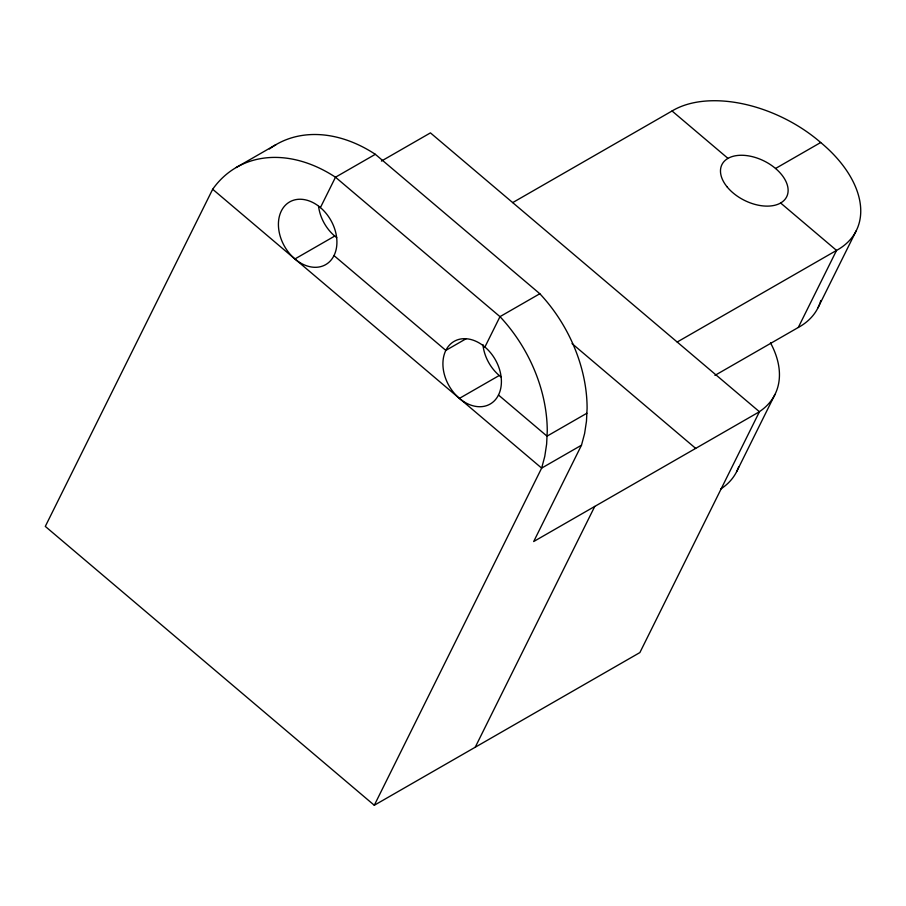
<?xml version="1.0" encoding="UTF-8"?>
<svg xmlns="http://www.w3.org/2000/svg" width="906" height="906" viewBox="0 0 906 906"><rect width="100%" height="100%" fill="white"/><g stroke="black" fill="none" stroke-linecap="round" stroke-linejoin="round"><path stroke-width="1.36" d="M381.415 161.075L430.441 132.888L759.432 411.743L533.679 541.539L581.493 445.197L584.608 433.521L586.476 421.154L587.099 408.255A133.409 98.063 60.1 0 0 539.829 293.737L375.333 154.314A133.409 98.063 60.1 0 0 269.388 148.98M375.333 154.314L335.492 177.214A133.409 98.063 60.1 0 0 212.672 189.252L45.3 526.409L374.291 805.264L639.885 652.569L759.432 411.743M320.418 207.587A36.149 26.568 60.1 0 0 278.493 226.806A36.149 26.568 60.1 0 0 324.088 265.447A36.149 26.568 60.1 0 0 320.418 207.587L335.492 177.214L499.987 316.647A133.409 98.063 60.1 0 1 547.258 431.165L546.635 444.065L544.766 456.42L541.652 468.108L374.291 805.264M484.914 347.021A36.149 26.568 60.1 0 0 442.989 366.228A36.149 26.568 60.1 0 0 488.583 404.869A36.149 26.568 60.1 0 0 484.914 347.021L499.987 316.647L539.829 293.737M475.22 747.235L594.766 506.409M714.936 375.39L798.288 327.474L836.544 250.407A111.087 67.622 26.4 0 0 820.7 142.514A111.087 67.622 26.4 0 0 672.048 110.985L512.694 202.604M736.703 471.539L774.958 394.472M817.993 307.78L856.249 230.713M236.194 167.508L276.036 144.598M294.914 258.969L334.756 236.058M466.364 338.595L445.843 350.395L333.986 255.583M775.547 168.482L820.7 142.514M459.41 398.391L499.251 375.492M677.19 342.026L836.544 250.407L780.621 203.001M586.862 413.249L547.02 436.16L498.481 395.016M581.493 445.197L541.652 468.108L212.672 189.252M672.048 110.985L727.982 158.38M572.048 343.589L695.695 448.391M738.718 466.771A111.087 67.622 26.4 0 1 720.689 489.036M820.802 300.532A111.087 67.622 26.4 0 1 798.288 327.474M770.485 342.83A111.087 67.622 26.4 0 1 758.945 411.97M336.749 237.655A36.149 26.568 60.1 0 1 318.572 206.409M501.245 377.077A36.149 26.568 60.1 0 1 482.932 344.574M726.963 186.715A36.149 22.004 26.4 0 0 785.219 199.082A36.149 22.004 26.4 0 0 750.712 156.285A36.149 22.004 26.4 0 0 726.963 186.715"/></g></svg>
